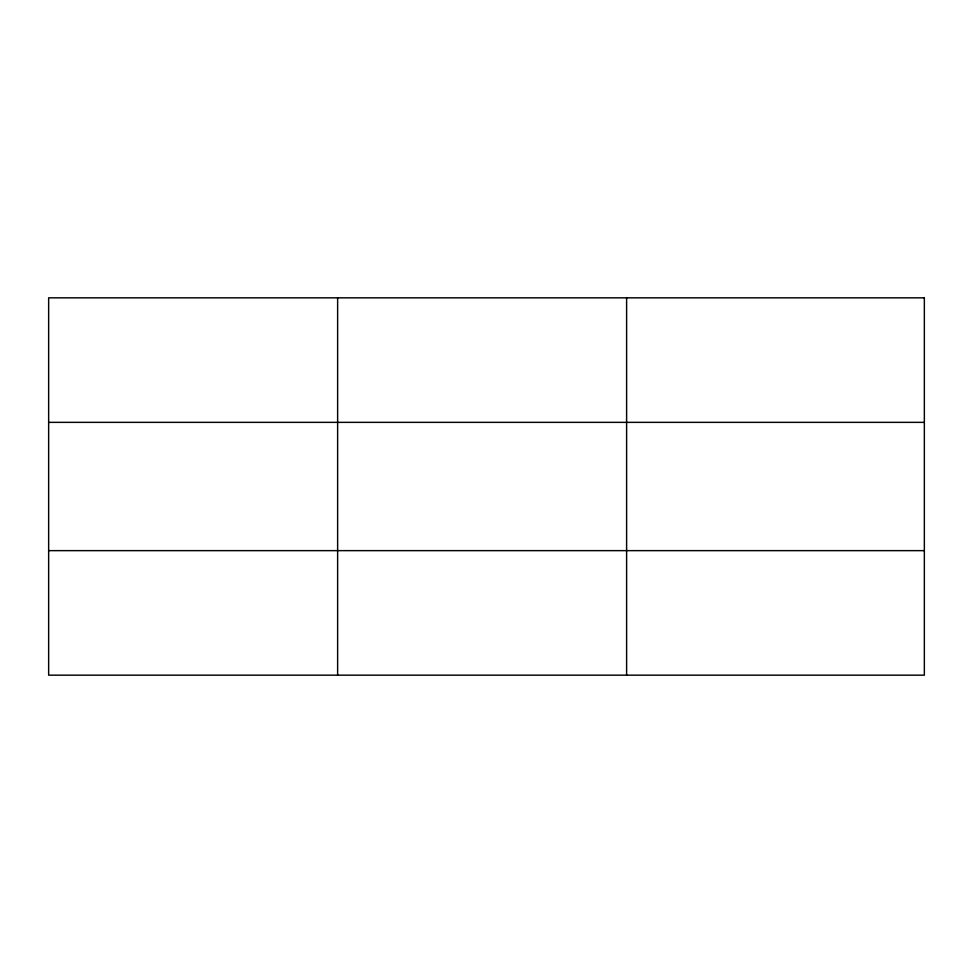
<?xml version="1.0" encoding="UTF-8"?>
<svg xmlns="http://www.w3.org/2000/svg" width="973" height="973" viewBox="0 0 973 973"><rect width="100%" height="100%" fill="white"/><g stroke="black" fill="none" stroke-linecap="round" stroke-linejoin="round"><path stroke-width="1.46" d="M337.631 675.165L337.631 297.835M626.612 675.165L626.612 297.835M48.65 422.355L924.35 422.355M48.65 550.645L924.35 550.645M924.35 297.835L924.35 675.165L48.65 675.165L48.65 297.835L924.35 297.835"/></g></svg>
